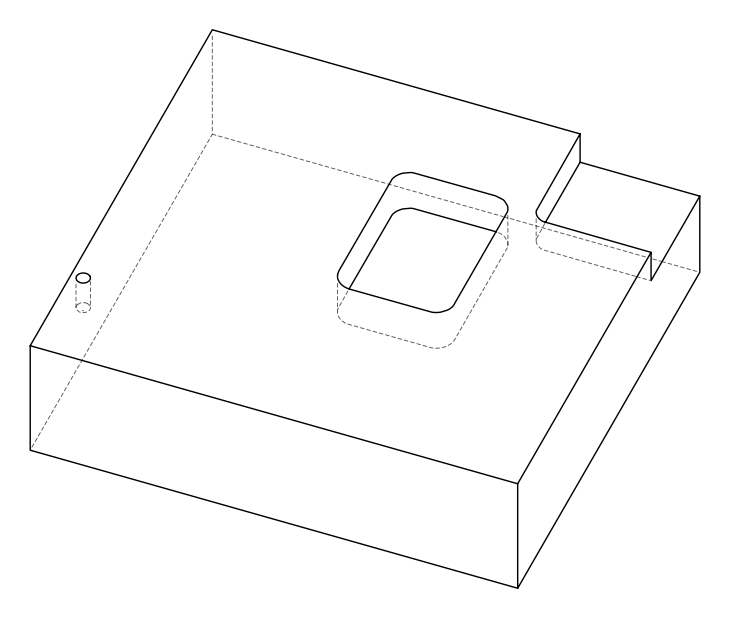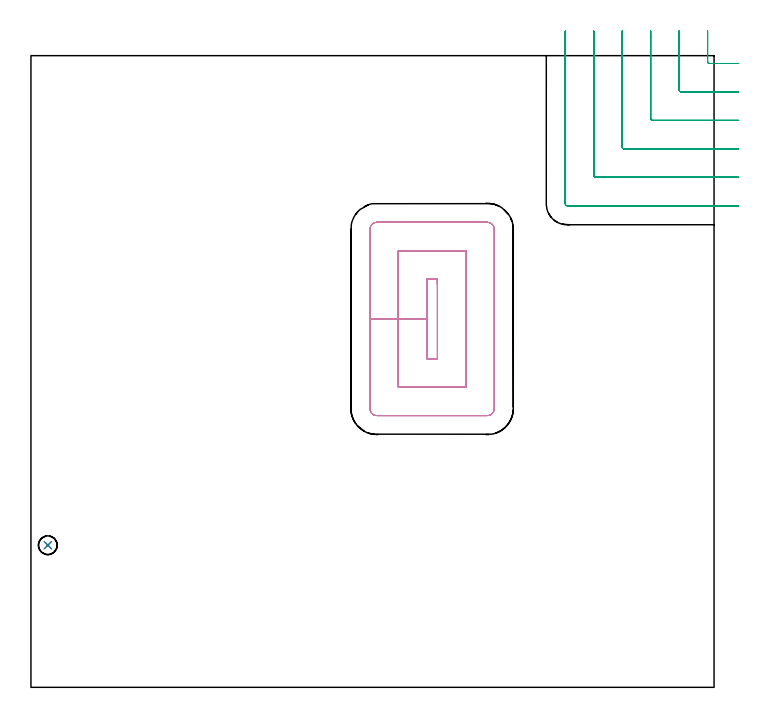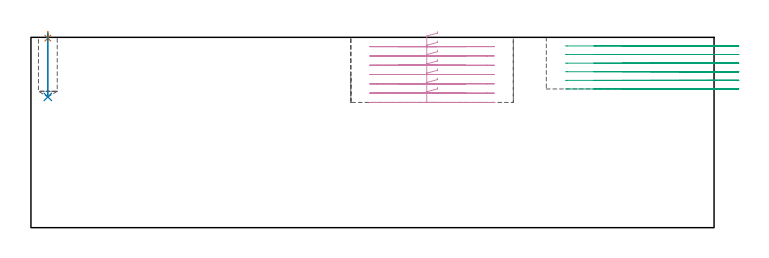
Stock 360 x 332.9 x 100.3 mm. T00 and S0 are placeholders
(PLAN: 4 operations, 2 tool changes, 19.1 min)
(1 SPOT_DRILL | STEP1POCKET | NXT0321_9005460120000 | 0.03 min | 0 mm3)
(2 DRILL_BLIND_HOLE_INTO_CENTER | STEP1POCKET | UGT0301_494 | 0.14 min | 2254 mm3)
(3 MILL_CORNER_NOTCH_RECTANGULAR | CORNER_NOTCH_RECTANGULAR | UGT0201_094 | Follow Part, ap 5, ae 75% | 8.68 min | 213557 mm3)
(4 MILL_RECTANGULAR_POCKET | POCKET_RECTANGULAR_STRAIGHT | UGT0201_094 | Follow Part, ap 5, ae 75% | 10.26 min | 352334 mm3)
(TOOL NXT0321_9005460120000 | NC Spot Drill, 142deg, 12mm, Carbide, Uncoated | D12 PA142 FL30 Z2)
(TOOL UGT0301_494 | Carbide Drill 9.9 mm | D9.9 PA118 FL87 Z2)
(TOOL UGT0201_094 | End mill 20 mm | D20 FL38 Z4)
(OP 1 SPOT_DRILL)
G17 G21 G94 G90
T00 M6
G54
G17 G0 G90 X8.9 Y74.9 S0 M3
G43 Z110.3 H0
G94 G81 G98 Z99.874 F250. R103.3
G80
M5
M2
(OP 2 DRILL_BLIND_HOLE_INTO_CENTER)
G17 G21 G94 G90
T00 M6
G54
G17 G0 G90 X8.9 Y74.9 S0 M3
G43 Z110.3 H0
G94 G81 G98 Z68.9 F250. R102.3
G80
M5
M2
(OP 3 MILL_CORNER_NOTCH_RECTANGULAR)
G17 G21 G94 G90
T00 M6
G54
G17 G0 G90 X356.6 Y345.9 S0 M3
G43 Z110.3 H0
Z95.767
G94 G1 Y342.9 F250.
Y329.794 F500.
G3 X357.594 Y328.8 R1.
G1 X370.
X373. F250.
G0 Z110.3
X341.6 Y345.9
Z95.767
G1 Y342.9
Y314.794 F500.
G3 X342.594 Y313.8 R1.
G1 X370.
X373. F250.
G0 Z110.3
X326.6 Y345.9
Z95.767
G1 Y342.9
Y299.795 F500.
G3 X327.595 Y298.8 R1.
G1 X370.
X373. F250.
G0 Z110.3
X311.6 Y345.9
Z95.767
G1 Y342.9
Y284.795 F500.
G3 X312.595 Y283.8 R1.
G1 X370.
X373. F250.
G0 Z110.3
X296.6 Y345.9
Z95.767
G1 Y342.9
Y269.795 F500.
G3 X297.595 Y268.8 R1.
G1 X370.
X373. F250.
G0 Z110.3
X281.6 Y345.9
Z95.767
G1 Y342.9
Y254.8 F500.
G3 X282.6 Y253.8 R1.
G1 X370.
X373. F250.
G0 Z110.3
X356.6 Y345.9
Z91.233
G1 Y342.9
Y329.794 F500.
G3 X357.594 Y328.8 R1.
G1 X370.
X373. F250.
G0 Z110.3
X341.6 Y345.9
Z91.233
G1 Y342.9
Y314.795 F500.
G3 X342.594 Y313.8 R1.
G1 X370.
X373. F250.
G0 Z110.3
X326.6 Y345.9
Z91.233
G1 Y342.9
Y299.795 F500.
G3 X327.595 Y298.8 R1.
G1 X370.
X373. F250.
G0 Z110.3
X311.6 Y345.9
Z91.233
G1 Y342.9
Y284.795 F500.
G3 X312.595 Y283.8 R1.
G1 X370.
X373. F250.
G0 Z110.3
X296.6 Y345.9
Z91.233
G1 Y342.9
Y269.795 F500.
G3 X297.595 Y268.8 R1.
G1 X370.
X373. F250.
G0 Z110.3
X281.6 Y345.9
Z91.233
G1 Y342.9
Y254.8 F500.
G3 X282.6 Y253.8 R1.
G1 X370.
X373. F250.
G0 Z110.3
X356.6 Y345.9
Z86.7
G1 Y342.9
Y329.794 F500.
G3 X357.594 Y328.8 R1.
G1 X370.
X373. F250.
G0 Z110.3
X341.6 Y345.9
Z86.7
G1 Y342.9
Y314.795 F500.
G3 X342.594 Y313.8 R1.
G1 X370.
X373. F250.
G0 Z110.3
X326.6 Y345.9
Z86.7
G1 Y342.9
Y299.795 F500.
G3 X327.595 Y298.8 R1.
G1 X370.
X373. F250.
G0 Z110.3
X311.6 Y345.9
Z86.7
G1 Y342.9
Y284.795 F500.
G3 X312.595 Y283.8 R1.
G1 X370.
X373. F250.
G0 Z110.3
X296.6 Y345.9
Z86.7
G1 Y342.9
Y269.795 F500.
G3 X297.595 Y268.8 R1.
G1 X370.
X373. F250.
G0 Z110.3
X281.6 Y345.9
Z86.7
G1 Y342.9
Y254.8 F500.
G3 X282.6 Y253.8 R1.
G1 X370.
X373. F250.
G0 Z110.3
X356.6 Y345.9
Z82.167
G1 Y342.9
Y329.794 F500.
G3 X357.594 Y328.8 R1.
G1 X370.
X373. F250.
G0 Z110.3
X341.6 Y345.9
Z82.167
G1 Y342.9
Y314.795 F500.
G3 X342.594 Y313.8 R1.
G1 X370.
X373. F250.
G0 Z110.3
X326.6 Y345.9
Z82.167
G1 Y342.9
Y299.795 F500.
G3 X327.595 Y298.8 R1.
G1 X370.
X373. F250.
G0 Z110.3
X311.6 Y345.9
Z82.167
G1 Y342.9
Y284.795 F500.
G3 X312.595 Y283.8 R1.
G1 X370.
X373. F250.
G0 Z110.3
X296.6 Y345.9
Z82.167
G1 Y342.9
Y269.795 F500.
G3 X297.595 Y268.8 R1.
G1 X370.
X373. F250.
G0 Z110.3
X281.6 Y345.9
Z82.167
G1 Y342.9
Y254.8 F500.
G3 X282.6 Y253.8 R1.
G1 X370.
X373. F250.
G0 Z110.3
X356.6 Y345.9
Z77.633
G1 Y342.9
Y329.794 F500.
G3 X357.594 Y328.8 R1.
G1 X370.
X373. F250.
G0 Z110.3
X341.6 Y345.9
Z77.633
G1 Y342.9
Y314.795 F500.
G3 X342.594 Y313.8 R1.
G1 X370.
X373. F250.
G0 Z110.3
X326.6 Y345.9
Z77.633
G1 Y342.9
Y299.795 F500.
G3 X327.595 Y298.8 R1.
G1 X370.
X373. F250.
G0 Z110.3
X311.6 Y345.9
Z77.633
G1 Y342.9
Y284.795 F500.
G3 X312.595 Y283.8 R1.
G1 X370.
X373. F250.
G0 Z110.3
X296.6 Y345.9
Z77.633
G1 Y342.9
Y269.795 F500.
G3 X297.595 Y268.8 R1.
G1 X370.
X373. F250.
G0 Z110.3
X281.6 Y345.9
Z77.633
G1 Y342.9
Y254.8 F500.
G3 X282.6 Y253.8 R1.
G1 X370.
X373. F250.
G0 Z110.3
X356.6 Y345.9
Z73.1
G1 Y342.9
Y329.794 F500.
G3 X357.594 Y328.8 R1.
G1 X370.
X373. F250.
G0 Z110.3
X341.6 Y345.9
Z73.1
G1 Y342.9
Y314.795 F500.
G3 X342.594 Y313.8 R1.
G1 X370.
X373. F250.
G0 Z110.3
X326.6 Y345.9
Z73.1
G1 Y342.9
Y299.795 F500.
G3 X327.595 Y298.8 R1.
G1 X370.
X373. F250.
G0 Z110.3
X311.6 Y345.9
Z73.1
G1 Y342.9
Y284.795 F500.
G3 X312.595 Y283.8 R1.
G1 X370.
X373. F250.
G0 Z110.3
X296.6 Y345.9
Z73.1
G1 Y342.9
Y269.795 F500.
G3 X297.595 Y268.8 R1.
G1 X370.
X373. F250.
G0 Z110.3
X281.6 Y345.9
Z73.1
G1 Y342.9
Y254.8 F500.
G3 X282.6 Y253.8 R1.
G1 X370.
X373. F250.
G0 Z110.3
M5
M2
(OP 4 MILL_RECTANGULAR_POCKET)
G17 G21 G94 G90
T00 M6
G54
G17 G0 G90 X214.2 Y212.167 S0 M3
G43 Z110.3 H0
Z103.3
G94 G1 Y215.1 Z102.514 F250.
X208.6 Z101.013
Y194.15 Z95.4
Y173.2 F500.
X214.2
Y215.1
X208.6
Y194.15
X193.6
Y158.2
X229.2
Y230.1
X193.6
Y194.15
X178.6
Y147.
G3 X182.4 Y143.2 R3.8
G1 X240.4
G3 X244.2 Y147. R3.8
G1 Y241.3
G3 X240.4 Y245.1 R3.8
G1 X182.4
G3 X178.6 Y241.3 R3.8
G1 Y194.15
Y193.15
G0 X214.2 Y212.167 Z98.4
G1 Y215.1 Z97.614 F250.
X208.6 Z96.113
Y194.15 Z90.5
Y173.2 F500.
X214.2
Y215.1
X208.6
Y194.15
X193.6
Y158.2
X229.2
Y230.1
X193.6
Y194.15
X178.6
Y147.
G3 X182.4 Y143.2 R3.8
G1 X240.4
G3 X244.2 Y147. R3.8
G1 Y241.3
G3 X240.4 Y245.1 R3.8
G1 X182.4
G3 X178.6 Y241.3 R3.8
G1 Y194.15
Y193.15
G0 X214.2 Y212.167 Z93.5
G1 Y215.1 Z92.714 F250.
X208.6 Z91.213
Y194.15 Z85.6
Y173.2 F500.
X214.2
Y215.1
X208.6
Y194.15
X193.6
Y158.2
X229.2
Y230.1
X193.6
Y194.15
X178.6
Y147.
G3 X182.4 Y143.2 R3.8
G1 X240.4
G3 X244.2 Y147. R3.8
G1 Y241.3
G3 X240.4 Y245.1 R3.8
G1 X182.4
G3 X178.6 Y241.3 R3.8
G1 Y194.15
Y193.15
G0 X214.2 Y212.167 Z88.6
G1 Y215.1 Z87.814 F250.
X208.6 Z86.313
Y194.15 Z80.7
Y173.2 F500.
X214.2
Y215.1
X208.6
Y194.15
X193.6
Y158.2
X229.2
Y230.1
X193.6
Y194.15
X178.6
Y147.
G3 X182.4 Y143.2 R3.8
G1 X240.4
G3 X244.2 Y147. R3.8
G1 Y241.3
G3 X240.4 Y245.1 R3.8
G1 X182.4
G3 X178.6 Y241.3 R3.8
G1 Y194.15
Y193.15
G0 X214.2 Y212.167 Z83.7
G1 Y215.1 Z82.914 F250.
X208.6 Z81.414
Y194.15 Z75.8
Y173.2 F500.
X214.2
Y215.1
X208.6
Y194.15
X193.6
Y158.2
X229.2
Y230.1
X193.6
Y194.15
X178.6
Y147.
G3 X182.4 Y143.2 R3.8
G1 X240.4
G3 X244.2 Y147. R3.8
G1 Y241.3
G3 X240.4 Y245.1 R3.8
G1 X182.4
G3 X178.6 Y241.3 R3.8
G1 Y194.15
Y193.15
G0 X214.2 Y212.167 Z78.8
G1 Y215.1 Z78.014 F250.
X208.6 Z76.514
Y194.15 Z70.9
Y173.2 F500.
X214.2
Y215.1
X208.6
Y194.15
X193.6
Y158.2
X229.2
Y230.1
X193.6
Y194.15
X178.6
Y147.
G3 X182.4 Y143.2 R3.8
G1 X240.4
G3 X244.2 Y147. R3.8
G1 Y241.3
G3 X240.4 Y245.1 R3.8
G1 X182.4
G3 X178.6 Y241.3 R3.8
G1 Y194.15
Y193.15
G0 X214.2 Y212.167 Z73.9
G1 Y215.1 Z73.114 F250.
X208.6 Z71.614
Y194.15 Z66.
Y173.2 F500.
X214.2
Y215.1
X208.6
Y194.15
X193.6
Y158.2
X229.2
Y230.1
X193.6
Y194.15
X178.6
Y147.
G3 X182.4 Y143.2 R3.8
G1 X240.4
G3 X244.2 Y147. R3.8
G1 Y241.3
G3 X240.4 Y245.1 R3.8
G1 X182.4
G3 X178.6 Y241.3 R3.8
G1 Y194.15
Y193.15
G0 Z110.3
M5
M2
